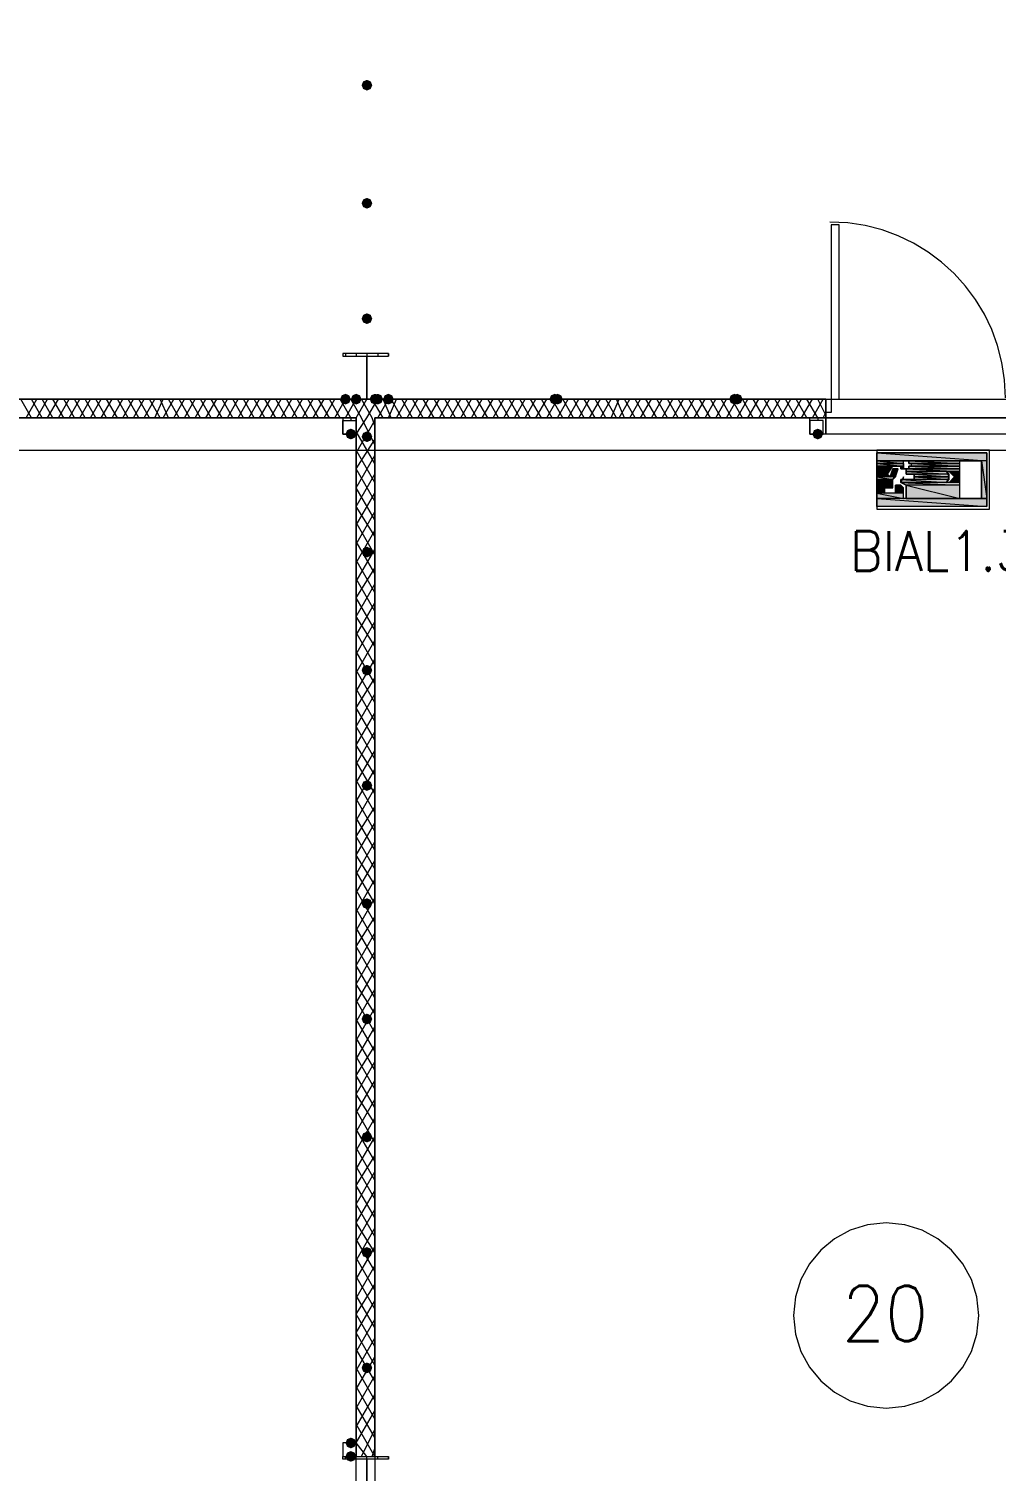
# Model space of a CAD drawing. Header units: millimetres. Extents: x 0 to 420, y 0 to 297.
# Drawn here: x 220.51 to 235.78, y 123.47 to 146.22 of the extents above; entities that cross this region are included whole.
import ezdxf

# ---------------------------------------------------------------- set-up
doc = ezdxf.new("R2010")
doc.units = ezdxf.units.MM
doc.styles.get("Standard").update_dxf_attribs({"font": 'STANDARD'})

msp = doc.modelspace()

# ---------------------------------------------------------------- hatches: boundary and pattern name
for color, points in [(7, [(225.933, 145.330333), (225.908129, 145.270537), (225.848333, 145.245667), (225.788537, 145.270537), (225.763667, 145.330333), (225.788537, 145.390129), (225.848333, 145.415), (225.908129, 145.390129)]), (7, [(225.933, 143.467667), (225.908129, 143.407871), (225.848333, 143.383), (225.788537, 143.407871), (225.763667, 143.467667), (225.788537, 143.527462), (225.848333, 143.552333), (225.908129, 143.527463)]), (7, [(225.933, 141.647333), (225.908129, 141.587537), (225.848333, 141.562667), (225.788537, 141.587537), (225.763667, 141.647333), (225.788537, 141.707129), (225.848333, 141.732), (225.908129, 141.707129)]), (7, [(225.594333, 140.377333), (225.569462, 140.317537), (225.509667, 140.292667), (225.449871, 140.317537), (225.425, 140.377333), (225.449871, 140.437129), (225.509667, 140.462), (225.569462, 140.437129)]), (7, [(225.763667, 140.377333), (225.738796, 140.317537), (225.679, 140.292667), (225.619204, 140.317537), (225.594333, 140.377333), (225.619204, 140.437129), (225.679, 140.462), (225.738796, 140.437129)]), (254, [(226.06, 140.377333), (226.035129, 140.317537), (225.975333, 140.292667), (225.915538, 140.317537), (225.890667, 140.377333), (225.915537, 140.437129), (225.975333, 140.462), (226.035129, 140.437129)]), (7, [(226.102333, 140.377333), (226.077462, 140.317537), (226.017667, 140.292667), (225.957871, 140.317537), (225.933, 140.377333), (225.957871, 140.437129), (226.017667, 140.462), (226.077462, 140.437129)]), (7, [(226.271667, 140.377333), (226.246796, 140.317537), (226.187, 140.292667), (226.127204, 140.317537), (226.102333, 140.377333), (226.127204, 140.437129), (226.187, 140.462), (226.246796, 140.437129)]), (254, [(228.896333, 140.377333), (228.871462, 140.317537), (228.811667, 140.292667), (228.751871, 140.317537), (228.727, 140.377333), (228.751871, 140.437129), (228.811667, 140.462), (228.871462, 140.437129)]), (254, [(228.938667, 140.377333), (228.913796, 140.317537), (228.854, 140.292667), (228.794204, 140.317537), (228.769333, 140.377333), (228.794204, 140.437129), (228.854, 140.462), (228.913796, 140.437129)]), (254, [(231.732667, 140.377333), (231.707796, 140.317537), (231.648, 140.292667), (231.588204, 140.317537), (231.563333, 140.377333), (231.588204, 140.437129), (231.648, 140.462), (231.707796, 140.437129)]), (254, [(231.775, 140.377333), (231.750129, 140.317537), (231.690333, 140.292667), (231.630538, 140.317537), (231.605667, 140.377333), (231.630537, 140.437129), (231.690333, 140.462), (231.750129, 140.437129)]), (7, [(225.679, 139.827), (225.654129, 139.767204), (225.594333, 139.742333), (225.534538, 139.767204), (225.509667, 139.827), (225.534537, 139.886796), (225.594333, 139.911667), (225.654129, 139.886796)]), (7, [(225.933, 139.784667), (225.908129, 139.724871), (225.848333, 139.7), (225.788537, 139.724871), (225.763667, 139.784667), (225.788537, 139.844462), (225.848333, 139.869333), (225.908129, 139.844463)]), (7, [(233.045, 139.827), (233.020129, 139.767204), (232.960333, 139.742333), (232.900538, 139.767204), (232.875667, 139.827), (232.900537, 139.886796), (232.960333, 139.911667), (233.020129, 139.886796)]), (82, [(234.315001, 139.361333), (234.315001, 139.318999)]), (82, [(234.357334, 139.403666), (234.399667, 139.403666)]), (82, [(234.399667, 139.276666), (234.357334, 139.276666)]), (82, [(234.188001, 139.022666), (234.272667, 139.022666)]), (7, [(225.933, 137.964333), (225.908129, 137.904537), (225.848333, 137.879667), (225.788537, 137.904537), (225.763667, 137.964333), (225.788537, 138.024129), (225.848333, 138.049), (225.908129, 138.024129)]), (7, [(225.933, 136.101667), (225.908129, 136.041871), (225.848333, 136.017), (225.788537, 136.041871), (225.763667, 136.101667), (225.788537, 136.161462), (225.848333, 136.186333), (225.908129, 136.161463)]), (7, [(225.933, 134.281333), (225.908129, 134.221537), (225.848333, 134.196667), (225.788537, 134.221537), (225.763667, 134.281333), (225.788537, 134.341129), (225.848333, 134.366), (225.908129, 134.341129)]), (7, [(225.933, 132.418667), (225.908129, 132.358871), (225.848333, 132.334), (225.788537, 132.358871), (225.763667, 132.418667), (225.788537, 132.478462), (225.848333, 132.503333), (225.908129, 132.478463)]), (7, [(225.933, 130.598333), (225.908129, 130.538537), (225.848333, 130.513667), (225.788537, 130.538537), (225.763667, 130.598333), (225.788537, 130.658129), (225.848333, 130.683), (225.908129, 130.658129)]), (7, [(225.933, 128.735667), (225.908129, 128.675871), (225.848333, 128.651), (225.788537, 128.675871), (225.763667, 128.735667), (225.788537, 128.795462), (225.848333, 128.820333), (225.908129, 128.795463)]), (7, [(225.933, 126.915333), (225.908129, 126.855538), (225.848333, 126.830667), (225.788537, 126.855538), (225.763667, 126.915333), (225.788537, 126.975129), (225.848333, 127), (225.908129, 126.975129)]), (7, [(225.933, 125.095), (225.908129, 125.035204), (225.848333, 125.010333), (225.788537, 125.035204), (225.763667, 125.095), (225.788537, 125.154796), (225.848333, 125.179667), (225.908129, 125.154796)]), (7, [(225.679, 123.909667), (225.654129, 123.849871), (225.594333, 123.825), (225.534538, 123.849871), (225.509667, 123.909667), (225.534537, 123.969462), (225.594333, 123.994333), (225.654129, 123.969463)]), (7, [(225.679, 123.698), (225.654129, 123.638204), (225.594333, 123.613333), (225.534538, 123.638204), (225.509667, 123.698), (225.534537, 123.757796), (225.594333, 123.782667), (225.654129, 123.757796)])]:
    msp.add_hatch(color=color).paths.add_polyline_path(points, flags=0)
h = msp.add_hatch(color=7)
h.paths.add_polyline_path([(225.975333, 140.377333), (233.087333, 140.377333)], flags=0)
h.paths.add_polyline_path([(233.087333, 140.377333), (225.975333, 140.377333)], flags=0)
h = msp.add_hatch(color=82)
h.paths.add_polyline_path([(235.627334, 139.530666), (233.891667, 139.530666), (235.627334, 139.403666)], flags=0)
h.paths.add_polyline_path([(233.891667, 139.530666), (235.627334, 139.403666), (233.891667, 139.403666)], flags=0)
h = msp.add_hatch(color=82)
h.paths.add_polyline_path([(233.891667, 139.403666), (235.204001, 139.403666)], flags=0)
h.paths.add_polyline_path([(235.204001, 139.403666), (233.891667, 139.403666)], flags=0)
h = msp.add_hatch(color=82)
h.paths.add_polyline_path([(234.315001, 139.403666), (233.891667, 139.403666), (234.315001, 139.361333)], flags=0)
h.paths.add_polyline_path([(233.891667, 139.403666), (234.315001, 139.361333), (233.891667, 139.361333)], flags=0)
h = msp.add_hatch(color=82)
h.paths.add_polyline_path([(233.891667, 139.361333), (234.315001, 139.361333)], flags=0)
h.paths.add_polyline_path([(234.315001, 139.361333), (233.891667, 139.361333)], flags=0)
h = msp.add_hatch(color=82)
h.paths.add_polyline_path([(233.891667, 139.361333), (234.315001, 139.361333)], flags=0)
h.paths.add_polyline_path([(234.315001, 139.361333), (233.891667, 139.361333)], flags=0)
h = msp.add_hatch(color=82)
h.paths.add_polyline_path([(234.315001, 139.361333), (233.891667, 139.361333), (234.315001, 139.318999)], flags=0)
h.paths.add_polyline_path([(233.891667, 139.361333), (234.315001, 139.318999), (233.891667, 139.318999)], flags=0)
h = msp.add_hatch(color=82)
h.paths.add_polyline_path([(233.891667, 139.318999), (234.315001, 139.318999)], flags=0)
h.paths.add_polyline_path([(234.315001, 139.318999), (233.891667, 139.318999)], flags=0)
h = msp.add_hatch(color=82)
h.paths.add_polyline_path([(234.145667, 139.318999), (233.891667, 139.318999), (234.061001, 139.191999)], flags=0)
h.paths.add_polyline_path([(233.891667, 139.318999), (234.061001, 139.191999), (233.891667, 139.191999)], flags=0)
h = msp.add_hatch(color=82)
h.paths.add_polyline_path([(234.230334, 139.276666), (234.145667, 139.276666), (234.188001, 139.149666)], flags=0)
h.paths.add_polyline_path([(234.145667, 139.276666), (234.188001, 139.149666), (234.103334, 139.149666)], flags=0)
h = msp.add_hatch(color=82)
h.paths.add_polyline_path([(234.272667, 139.318999), (234.315001, 139.318999)], flags=0)
h.paths.add_polyline_path([(234.315001, 139.318999), (234.272667, 139.318999)], flags=0)
h = msp.add_hatch(color=82)
h.paths.add_polyline_path([(234.272667, 139.318999), (234.315001, 139.318999)], flags=0)
h.paths.add_polyline_path([(234.315001, 139.318999), (234.272667, 139.318999)], flags=0)
h = msp.add_hatch(color=82)
h.paths.add_polyline_path([(234.315001, 139.318999), (234.272667, 139.318999), (234.315001, 139.276666)], flags=0)
h.paths.add_polyline_path([(234.272667, 139.318999), (234.315001, 139.276666), (234.272667, 139.276666)], flags=0)
h = msp.add_hatch(color=82)
h.paths.add_polyline_path([(234.272667, 139.276666), (234.315001, 139.276666)], flags=0)
h.paths.add_polyline_path([(234.315001, 139.276666), (234.272667, 139.276666)], flags=0)
h = msp.add_hatch(color=82)
h.paths.add_polyline_path([(234.272667, 139.276666), (234.315001, 139.276666)], flags=0)
h.paths.add_polyline_path([(234.315001, 139.276666), (234.272667, 139.276666)], flags=0)
h = msp.add_hatch(color=82)
h.paths.add_polyline_path([(234.272667, 139.276666), (234.315001, 139.276666)], flags=0)
h.paths.add_polyline_path([(234.315001, 139.276666), (234.272667, 139.276666)], flags=0)
h = msp.add_hatch(color=82)
h.paths.add_polyline_path([(234.315001, 139.318999), (234.315001, 139.276666)], flags=0)
h.paths.add_polyline_path([(234.315001, 139.276666), (234.315001, 139.318999)], flags=0)
h = msp.add_hatch(color=82)
h.paths.add_polyline_path([(234.315001, 139.276666), (234.357334, 139.276666)], flags=0)
h.paths.add_polyline_path([(234.357334, 139.276666), (234.315001, 139.276666)], flags=0)
h = msp.add_hatch(color=82)
h.paths.add_polyline_path([(234.315001, 139.276666), (234.357334, 139.276666)], flags=0)
h.paths.add_polyline_path([(234.357334, 139.276666), (234.315001, 139.276666)], flags=0)
h = msp.add_hatch(color=82)
h.paths.add_polyline_path([(234.315001, 139.276666), (235.204001, 139.276666)], flags=0)
h.paths.add_polyline_path([(235.204001, 139.276666), (234.315001, 139.276666)], flags=0)
h = msp.add_hatch(color=82)
h.paths.add_polyline_path([(234.357334, 139.403666), (235.204001, 139.403666)], flags=0)
h.paths.add_polyline_path([(235.204001, 139.403666), (234.357334, 139.403666)], flags=0)
h = msp.add_hatch(color=82)
h.paths.add_polyline_path([(234.357334, 139.403666), (235.204001, 139.403666)], flags=0)
h.paths.add_polyline_path([(235.204001, 139.403666), (234.357334, 139.403666)], flags=0)
h = msp.add_hatch(color=82)
h.paths.add_polyline_path([(235.204001, 139.276666), (234.399667, 139.276666)], flags=0)
h.paths.add_polyline_path([(234.399667, 139.276666), (235.204001, 139.276666), (234.357334, 139.276666)], flags=0)
h = msp.add_hatch(color=82)
h.paths.add_polyline_path([(235.204001, 139.276666), (234.357334, 139.276666), (235.204001, 139.234333)], flags=0)
h.paths.add_polyline_path([(234.357334, 139.276666), (235.204001, 139.234333), (234.357334, 139.234333)], flags=0)
h = msp.add_hatch(color=82)
h.paths.add_polyline_path([(234.399667, 139.403666), (235.204001, 139.403666)], flags=0)
h.paths.add_polyline_path([(235.204001, 139.403666), (234.399667, 139.403666)], flags=0)
h = msp.add_hatch(color=82)
h.paths.add_polyline_path([(235.204001, 139.403666), (234.399667, 139.403666), (235.204001, 139.361333)], flags=0)
h.paths.add_polyline_path([(234.399667, 139.403666), (235.204001, 139.361333), (234.399667, 139.361333)], flags=0)
h = msp.add_hatch(color=82)
h.paths.add_polyline_path([(234.399667, 139.361333), (235.204001, 139.361333)], flags=0)
h.paths.add_polyline_path([(235.204001, 139.361333), (234.399667, 139.361333)], flags=0)
h = msp.add_hatch(color=82)
h.paths.add_polyline_path([(234.399667, 139.361333), (235.204001, 139.361333)], flags=0)
h.paths.add_polyline_path([(235.204001, 139.361333), (234.399667, 139.361333)], flags=0)
h = msp.add_hatch(color=82)
h.paths.add_polyline_path([(235.204001, 139.361333), (234.399667, 139.361333)], flags=0)
h.paths.add_polyline_path([(234.399667, 139.361333), (235.204001, 139.361333), (234.442001, 139.361333)], flags=0)
h = msp.add_hatch(color=82)
h.paths.add_polyline_path([(235.204001, 139.318999), (234.399667, 139.318999)], flags=0)
h.paths.add_polyline_path([(234.399667, 139.318999), (235.204001, 139.318999), (234.442001, 139.318999)], flags=0)
h = msp.add_hatch(color=82)
h.paths.add_polyline_path([(235.204001, 139.318999), (234.442001, 139.318999)], flags=0)
h.paths.add_polyline_path([(234.442001, 139.318999), (235.204001, 139.318999), (234.399667, 139.318999)], flags=0)
h = msp.add_hatch(color=82)
h.paths.add_polyline_path([(234.399667, 139.318999), (235.204001, 139.318999)], flags=0)
h.paths.add_polyline_path([(235.204001, 139.318999), (234.399667, 139.318999)], flags=0)
h = msp.add_hatch(color=82)
h.paths.add_polyline_path([(234.399667, 139.318999), (235.204001, 139.318999)], flags=0)
h.paths.add_polyline_path([(235.204001, 139.318999), (234.399667, 139.318999)], flags=0)
h = msp.add_hatch(color=82)
h.paths.add_polyline_path([(235.204001, 139.318999), (234.399667, 139.318999), (235.204001, 139.276666)], flags=0)
h.paths.add_polyline_path([(234.399667, 139.318999), (235.204001, 139.276666), (234.399667, 139.276666)], flags=0)
h = msp.add_hatch(color=82)
h.paths.add_polyline_path([(234.399667, 139.318999), (234.399667, 139.276666)], flags=0)
h.paths.add_polyline_path([(234.399667, 139.276666), (234.399667, 139.318999)], flags=0)
h = msp.add_hatch(color=82)
h.paths.add_polyline_path([(234.399667, 139.276666), (235.204001, 139.276666)], flags=0)
h.paths.add_polyline_path([(235.204001, 139.276666), (234.399667, 139.276666)], flags=0)
h = msp.add_hatch(color=82)
h.paths.add_polyline_path([(234.399667, 139.276666), (235.204001, 139.276666)], flags=0)
h.paths.add_polyline_path([(235.204001, 139.276666), (234.399667, 139.276666)], flags=0)
h = msp.add_hatch(color=82)
h.paths.add_polyline_path([(234.399667, 139.276666), (235.204001, 139.276666)], flags=0)
h.paths.add_polyline_path([(235.204001, 139.276666), (234.399667, 139.276666)], flags=0)
h = msp.add_hatch(color=82)
h.paths.add_polyline_path([(235.204001, 139.361333), (234.442001, 139.361333), (235.204001, 139.318999)], flags=0)
h.paths.add_polyline_path([(234.442001, 139.361333), (235.204001, 139.318999), (234.442001, 139.318999)], flags=0)
h = msp.add_hatch(color=82)
h.paths.add_polyline_path([(234.442001, 139.318999), (235.204001, 139.318999)], flags=0)
h.paths.add_polyline_path([(235.204001, 139.318999), (234.442001, 139.318999)], flags=0)
h = msp.add_hatch(color=82)
h.paths.add_polyline_path([(235.627334, 139.403666), (235.542667, 139.403666), (235.627334, 138.810999)], flags=0)
h.paths.add_polyline_path([(235.542667, 139.403666), (235.627334, 138.810999), (235.542667, 138.810999)], flags=0)
h = msp.add_hatch(color=82)
h.paths.add_polyline_path([(234.061001, 139.191999), (233.891667, 139.191999), (234.103334, 139.149666)], flags=0)
h.paths.add_polyline_path([(233.891667, 139.191999), (234.103334, 139.149666), (233.891667, 139.149666)], flags=0)
h = msp.add_hatch(color=82)
h.paths.add_polyline_path([(234.188001, 139.149666), (233.891667, 139.149666), (234.145667, 139.107333)], flags=0)
h.paths.add_polyline_path([(233.891667, 139.149666), (234.145667, 139.107333), (233.891667, 139.107333)], flags=0)
h = msp.add_hatch(color=82)
h.paths.add_polyline_path([(234.145667, 139.107333), (233.891667, 139.107333), (234.145667, 138.980333)], flags=0)
h.paths.add_polyline_path([(233.891667, 139.107333), (234.145667, 138.980333), (233.891667, 138.980333)], flags=0)
h = msp.add_hatch(color=82)
h.paths.add_polyline_path([(235.034667, 139.107333), (234.272667, 139.107333), (234.992334, 139.064999)], flags=0)
h.paths.add_polyline_path([(234.272667, 139.107333), (234.992334, 139.064999), (234.272667, 139.064999)], flags=0)
h = msp.add_hatch(color=82)
h.paths.add_polyline_path([(235.204001, 139.064999), (234.272667, 139.064999), (235.204001, 139.022666)], flags=0)
h.paths.add_polyline_path([(234.272667, 139.064999), (235.204001, 139.022666), (234.357334, 139.022666)], flags=0)
h = msp.add_hatch(color=82)
h.paths.add_polyline_path([(234.992334, 139.234333), (234.357334, 139.234333), (235.034667, 139.191999)], flags=0)
h.paths.add_polyline_path([(234.357334, 139.234333), (235.034667, 139.191999), (234.357334, 139.191999)], flags=0)
h = msp.add_hatch(color=82)
h.paths.add_polyline_path([(235.034667, 139.191999), (234.484334, 139.191999), (235.034667, 139.149666)], flags=0)
h.paths.add_polyline_path([(234.484334, 139.191999), (235.034667, 139.149666), (234.484334, 139.149666)], flags=0)
h = msp.add_hatch(color=82)
h.paths.add_polyline_path([(234.484334, 139.149666), (234.526667, 139.149666)], flags=0)
h.paths.add_polyline_path([(234.526667, 139.149666), (234.484334, 139.149666)], flags=0)
h = msp.add_hatch(color=82)
h.paths.add_polyline_path([(235.034667, 139.149666), (234.484334, 139.149666), (235.034667, 139.107333)], flags=0)
h.paths.add_polyline_path([(234.484334, 139.149666), (235.034667, 139.107333), (234.484334, 139.107333)], flags=0)
h = msp.add_hatch(color=82)
h.paths.add_polyline_path([(235.204001, 139.234333), (235.034667, 139.234333), (235.204001, 139.149666)], flags=0)
h.paths.add_polyline_path([(235.034667, 139.234333), (235.204001, 139.149666), (235.119334, 139.149666)], flags=0)
h = msp.add_hatch(color=82)
h.paths.add_polyline_path([(235.204001, 139.149666), (235.119334, 139.149666), (235.204001, 139.064999)], flags=0)
h.paths.add_polyline_path([(235.119334, 139.149666), (235.204001, 139.064999), (235.034667, 139.064999)], flags=0)
h = msp.add_hatch(color=82)
h.paths.add_polyline_path([(234.018667, 138.980333), (233.891667, 138.980333), (234.018667, 138.895666)], flags=0)
h.paths.add_polyline_path([(233.891667, 138.980333), (234.018667, 138.895666), (233.891667, 138.895666)], flags=0)
h = msp.add_hatch(color=82)
h.paths.add_polyline_path([(234.315001, 138.895666), (233.891667, 138.895666), (234.315001, 138.810999)], flags=0)
h.paths.add_polyline_path([(233.891667, 138.895666), (234.315001, 138.810999), (233.891667, 138.810999)], flags=0)
h = msp.add_hatch(color=82)
h.paths.add_polyline_path([(235.627334, 138.810999), (233.891667, 138.810999), (235.627334, 138.683999)], flags=0)
h.paths.add_polyline_path([(233.891667, 138.810999), (235.627334, 138.683999), (233.891667, 138.683999)], flags=0)
h = msp.add_hatch(color=82)
h.paths.add_polyline_path([(234.272667, 139.022666), (234.188001, 139.022666), (234.315001, 138.980333)], flags=0)
h.paths.add_polyline_path([(234.188001, 139.022666), (234.315001, 138.980333), (234.188001, 138.980333)], flags=0)
h = msp.add_hatch(color=82)
h.paths.add_polyline_path([(234.315001, 138.980333), (234.188001, 138.980333), (234.315001, 138.895666)], flags=0)
h.paths.add_polyline_path([(234.188001, 138.980333), (234.315001, 138.895666), (234.188001, 138.895666)], flags=0)
h = msp.add_hatch(color=82)
h.paths.add_polyline_path([(235.204001, 139.022666), (234.357334, 139.022666), (235.204001, 138.810999)], flags=0)
h.paths.add_polyline_path([(234.357334, 139.022666), (235.204001, 138.810999), (234.357334, 138.810999)], flags=0)
h = msp.add_hatch(color=82)
h.paths.add_polyline_path([(234.357334, 138.810999), (235.627334, 138.810999)], flags=0)
h.paths.add_polyline_path([(235.627334, 138.810999), (234.357334, 138.810999)], flags=0)

# ---------------------------------------------------------------- linework, layer by layer
at = {"color": 5, "lineweight": 0}
msp.add_lwpolyline([(124.290668, 139.572999), (235.669667, 139.572999), (242.146667, 139.572999), (242.146667, 143.086666), (261.831667, 143.086666), (261.831667, 139.572999), (374.607667, 139.572999), (379.857, 139.572999), (379.857, 188.467999), (268.224001, 188.467999), (261.958667, 188.467999), (261.958667, 184.869666)], dxfattribs=at)
at = {"color": 8, "lineweight": 0}
msp.add_lwpolyline([(122.131667, 187.452), (122.131667, 140.377333), (243.586, 140.377333), (243.586, 187.452)], close=True, dxfattribs=at)
at = {"color": 7, "lineweight": 0}
for points in [[(235.923667, 140.3985), (235.909351, 140.682009), (235.867333, 140.957327), (235.799007, 141.223061), (235.705766, 141.477818), (235.589004, 141.720204), (235.450114, 141.948824), (235.290491, 142.162286), (235.111528, 142.359195), (234.914619, 142.538158), (234.701157, 142.697781), (234.472537, 142.83667), (234.230151, 142.953432), (233.975395, 143.046674), (233.70966, 143.115), (233.434342, 143.157018), (233.150833, 143.171333)], [(225.509667, 141.097), (225.509667, 141.054667)], [(225.679, 141.097), (225.679, 141.054667)], [(225.848333, 141.097), (225.848333, 140.377333)], [(226.017667, 141.097), (226.017667, 141.054667)], [(226.187, 141.097), (226.187, 141.054667)], [(233.087333, 140.377333), (218.609333, 140.377333)], [(220.556667, 140.081), (220.387333, 140.377333)], [(220.472, 140.081), (220.641333, 140.377333)], [(220.726, 140.081), (220.556667, 140.377333)], [(220.641333, 140.081), (220.810667, 140.377333)], [(220.895333, 140.081), (220.726, 140.377333)], [(220.810667, 140.081), (220.98, 140.377333)], [(221.064667, 140.081), (220.895333, 140.377333)], [(220.98, 140.081), (221.149333, 140.377333)], [(221.234, 140.081), (221.064667, 140.377333)], [(221.149333, 140.081), (221.318667, 140.377333)], [(221.403333, 140.081), (221.234, 140.377333)], [(221.318667, 140.081), (221.488, 140.377333)], [(221.572667, 140.081), (221.403333, 140.377333)], [(221.488, 140.081), (221.657333, 140.377333)], [(221.742, 140.081), (221.572667, 140.377333)], [(221.657333, 140.081), (221.826667, 140.377333)], [(221.911333, 140.081), (221.742, 140.377333)], [(221.826667, 140.081), (221.996, 140.377333)], [(222.080667, 140.081), (221.911333, 140.377333)], [(221.996, 140.081), (222.165333, 140.377333)], [(222.25, 140.081), (222.080667, 140.377333)], [(222.165333, 140.081), (222.334667, 140.377333)], [(222.419333, 140.081), (222.25, 140.377333)], [(222.334667, 140.081), (222.504, 140.377333)], [(222.588667, 140.081), (222.419333, 140.377333)], [(222.504, 140.081), (222.631, 140.377333)], [(222.715667, 140.081), (222.588667, 140.377333)], [(222.631, 140.081), (222.800333, 140.377333)], [(222.885, 140.081), (222.715667, 140.377333)], [(222.800333, 140.081), (222.969667, 140.377333)], [(223.054333, 140.081), (222.885, 140.377333)], [(222.969667, 140.081), (223.139, 140.377333)], [(223.223667, 140.081), (223.054333, 140.377333)], [(223.139, 140.081), (223.308333, 140.377333)], [(223.393, 140.081), (223.223667, 140.377333)], [(223.308333, 140.081), (223.477667, 140.377333)], [(223.562333, 140.081), (223.393, 140.377333)], [(223.477667, 140.081), (223.647, 140.377333)], [(223.731667, 140.081), (223.562333, 140.377333)], [(223.647, 140.081), (223.816333, 140.377333)], [(223.901, 140.081), (223.731667, 140.377333)], [(223.816333, 140.081), (223.985667, 140.377333)], [(224.070333, 140.081), (223.901, 140.377333)], [(223.985667, 140.081), (224.155, 140.377333)], [(224.239667, 140.081), (224.070333, 140.377333)], [(224.155, 140.081), (224.324333, 140.377333)], [(224.409, 140.081), (224.239667, 140.377333)], [(224.324333, 140.081), (224.493667, 140.377333)], [(224.578333, 140.081), (224.409, 140.377333)], [(224.493667, 140.081), (224.663, 140.377333)], [(224.747667, 140.081), (224.578333, 140.377333)], [(224.663, 140.081), (224.832333, 140.377333)], [(224.917, 140.081), (224.747667, 140.377333)], [(224.832333, 140.081), (225.001667, 140.377333)], [(225.086333, 140.081), (224.917, 140.377333)], [(225.001667, 140.081), (225.171, 140.377333)], [(225.255667, 140.081), (225.086333, 140.377333)], [(225.171, 140.081), (225.340333, 140.377333)], [(225.425, 140.081), (225.255667, 140.377333)], [(225.340333, 140.081), (225.509667, 140.377333)], [(225.594333, 140.081), (225.425, 140.377333)], [(225.509667, 140.081), (225.679, 140.377333)], [(225.763667, 140.081), (225.594333, 140.377333)], [(225.679, 140.081), (225.848333, 140.377333)], [(225.933, 140.081), (225.763667, 140.377333)], [(225.848333, 140.081), (226.017667, 140.377333)], [(226.102333, 140.081), (225.933, 140.377333)], [(233.087333, 140.377333), (225.975333, 140.377333), (233.087333, 140.377333), (225.975333, 140.377333)], [(226.017667, 140.081), (226.187, 140.377333)], [(226.229333, 140.081), (226.102333, 140.377333)], [(226.187, 140.081), (226.314, 140.377333)], [(226.398667, 140.081), (226.229333, 140.377333)], [(226.314, 140.081), (226.483333, 140.377333)], [(226.568, 140.081), (226.398667, 140.377333)], [(226.483333, 140.081), (226.652667, 140.377333)], [(226.737333, 140.081), (226.568, 140.377333)], [(226.652667, 140.081), (226.822, 140.377333)], [(226.906667, 140.081), (226.737333, 140.377333)], [(226.822, 140.081), (226.991333, 140.377333)], [(227.076, 140.081), (226.906667, 140.377333)], [(226.991333, 140.081), (227.160667, 140.377333)], [(227.245333, 140.081), (227.076, 140.377333)], [(227.160667, 140.081), (227.33, 140.377333)], [(227.414667, 140.081), (227.245333, 140.377333)], [(227.33, 140.081), (227.499333, 140.377333)], [(227.584, 140.081), (227.414667, 140.377333)], [(227.499333, 140.081), (227.668667, 140.377333)], [(227.753333, 140.081), (227.584, 140.377333)], [(227.668667, 140.081), (227.838, 140.377333)], [(227.922667, 140.081), (227.753333, 140.377333)], [(227.838, 140.081), (228.007333, 140.377333)], [(228.092, 140.081), (227.922667, 140.377333)], [(228.007333, 140.081), (228.176667, 140.377333)], [(228.261333, 140.081), (228.092, 140.377333)], [(228.176667, 140.081), (228.346, 140.377333)], [(228.430667, 140.081), (228.261333, 140.377333)], [(228.346, 140.081), (228.515333, 140.377333)], [(228.6, 140.081), (228.430667, 140.377333)], [(228.515333, 140.081), (228.684667, 140.377333)], [(228.769333, 140.081), (228.6, 140.377333)], [(228.684667, 140.081), (228.854, 140.377333)], [(228.938667, 140.081), (228.769333, 140.377333)], [(228.854, 140.081), (229.023333, 140.377333)], [(229.108, 140.081), (228.938667, 140.377333)], [(229.023333, 140.081), (229.192667, 140.377333)], [(229.277333, 140.081), (229.108, 140.377333)], [(229.192667, 140.081), (229.362, 140.377333)], [(229.446667, 140.081), (229.277333, 140.377333)], [(229.362, 140.081), (229.531333, 140.377333)], [(229.616, 140.081), (229.446667, 140.377333)], [(229.531333, 140.081), (229.700667, 140.377333)], [(229.785333, 140.081), (229.616, 140.377333)], [(229.700667, 140.081), (229.827667, 140.377333)], [(229.912333, 140.081), (229.785333, 140.377333)], [(229.827667, 140.081), (229.997, 140.377333)], [(230.081667, 140.081), (229.912333, 140.377333)], [(229.997, 140.081), (230.166333, 140.377333)], [(230.251, 140.081), (230.081667, 140.377333)], [(230.166333, 140.081), (230.335667, 140.377333)], [(230.420333, 140.081), (230.251, 140.377333)], [(230.335667, 140.081), (230.505, 140.377333)], [(230.589667, 140.081), (230.420333, 140.377333)], [(230.505, 140.081), (230.674333, 140.377333)], [(230.759, 140.081), (230.589667, 140.377333)], [(230.674333, 140.081), (230.843667, 140.377333)], [(230.928333, 140.081), (230.759, 140.377333)], [(230.843667, 140.081), (231.013, 140.377333)], [(231.097667, 140.081), (230.928333, 140.377333)], [(231.013, 140.081), (231.182333, 140.377333)], [(231.267, 140.081), (231.097667, 140.377333)], [(231.182333, 140.081), (231.351667, 140.377333)], [(231.436333, 140.081), (231.267, 140.377333)], [(231.351667, 140.081), (231.521, 140.377333)], [(231.605667, 140.081), (231.436333, 140.377333)], [(231.521, 140.081), (231.690333, 140.377333)], [(231.775, 140.081), (231.605667, 140.377333)], [(231.690333, 140.081), (231.859667, 140.377333)], [(231.944333, 140.081), (231.775, 140.377333)], [(231.859667, 140.081), (232.029, 140.377333)], [(232.113667, 140.081), (231.944333, 140.377333)], [(232.029, 140.081), (232.198333, 140.377333)], [(232.283, 140.081), (232.113667, 140.377333)], [(232.198333, 140.081), (232.367667, 140.377333)], [(232.452333, 140.081), (232.283, 140.377333)], [(232.367667, 140.081), (232.537, 140.377333)], [(232.621667, 140.081), (232.452333, 140.377333)], [(232.537, 140.081), (232.706333, 140.377333)], [(232.791, 140.081), (232.621667, 140.377333)], [(232.706333, 140.081), (232.875667, 140.377333)], [(232.960333, 140.081), (232.791, 140.377333)], [(232.875667, 140.081), (233.045, 140.377333)], [(233.087333, 140.123333), (232.960333, 140.377333)], [(233.087333, 140.377333), (233.087333, 140.165667), (233.087333, 140.081)], [(233.087333, 140.081), (233.087333, 140.165667), (233.087333, 140.377333), (233.087333, 140.165667)], [(218.609333, 140.081), (225.679, 140.081)], [(225.594333, 140.081), (225.594333, 140.038667)], [(225.679, 139.827), (225.848333, 140.081)], [(225.679, 140.081), (225.679, 123.698), (225.975333, 123.698), (225.975333, 140.081)], [(225.679, 139.530667), (225.975333, 140.038667)], [(225.975333, 139.657667), (225.763667, 140.081)], [(225.975333, 139.954), (225.933, 140.081)], [(225.975333, 140.081), (233.087333, 140.081)], [(232.960333, 140.081), (232.960333, 140.038667)], [(233.045, 140.081), (233.087333, 140.165667)], [(233.087333, 139.954), (233.087333, 140.081), (234.526667, 140.081)], [(234.526667, 139.827), (233.087333, 139.827), (233.087333, 139.954)], [(234.526667, 140.081), (236.008333, 140.081), (236.008333, 139.954)], [(236.008333, 139.954), (236.008333, 139.827), (234.526667, 139.827)], [(225.975333, 139.361333), (225.679, 139.869333)], [(225.679, 139.276667), (225.975333, 139.742333)], [(225.975333, 139.065), (225.679, 139.573)], [(225.679, 138.980333), (225.975333, 139.488333)], [(225.975333, 138.768667), (225.679, 139.276667)], [(225.679, 138.684), (225.975333, 139.192)], [(225.975333, 138.472333), (225.679, 138.980333)], [(225.679, 138.387667), (225.975333, 138.895667)], [(225.975333, 138.218333), (225.679, 138.684)], [(225.679, 138.091333), (225.975333, 138.599333)], [(225.975333, 137.922), (225.679, 138.43)], [(225.679, 137.795), (225.975333, 138.303)], [(225.975333, 137.625667), (225.679, 138.133667)], [(225.679, 137.498667), (225.975333, 138.006667)], [(225.975333, 137.329333), (225.679, 137.837333)], [(225.679, 137.244667), (225.975333, 137.710333)], [(225.975333, 137.033), (225.679, 137.541)], [(225.679, 136.948333), (225.975333, 137.456333)], [(225.975333, 136.736667), (225.679, 137.244667)], [(225.679, 136.652), (225.975333, 137.16)], [(225.975333, 136.482667), (225.679, 136.948333)], [(225.679, 136.355667), (225.975333, 136.863667)], [(225.975333, 136.186333), (225.679, 136.694333)], [(225.679, 136.059333), (225.975333, 136.567333)], [(225.975333, 135.89), (225.679, 136.398)], [(225.679, 135.763), (225.975333, 136.271)], [(225.975333, 135.593667), (225.679, 136.101667)], [(225.679, 135.509), (225.975333, 135.974667)], [(225.975333, 135.297333), (225.679, 135.805333)], [(225.679, 135.212667), (225.975333, 135.720667)], [(225.975333, 135.001), (225.679, 135.509)], [(225.679, 134.916333), (225.975333, 135.424333)], [(225.975333, 134.704667), (225.679, 135.212667)], [(225.679, 134.62), (225.975333, 135.128)], [(225.975333, 134.450667), (225.679, 134.916333)], [(225.679, 134.323667), (225.975333, 134.831667)], [(225.975333, 134.154333), (225.679, 134.662333)], [(225.679, 134.027333), (225.975333, 134.535333)], [(225.975333, 133.858), (225.679, 134.366)], [(225.679, 133.731), (225.975333, 134.239)], [(225.975333, 133.561667), (225.679, 134.069667)], [(225.679, 133.477), (225.975333, 133.942667)], [(225.975333, 133.265333), (225.679, 133.773333)], [(225.679, 133.180667), (225.975333, 133.688667)], [(225.975333, 132.969), (225.679, 133.477)], [(225.679, 132.884333), (225.975333, 133.392333)], [(225.975333, 132.715), (225.679, 133.180667)], [(225.679, 132.588), (225.975333, 133.096)], [(225.975333, 132.418667), (225.679, 132.926667)], [(225.679, 132.291667), (225.975333, 132.799667)], [(225.975333, 132.122333), (225.679, 132.630333)], [(225.679, 131.995333), (225.975333, 132.503333)], [(225.975333, 131.826), (225.679, 132.334)], [(225.679, 131.741333), (225.975333, 132.207)], [(225.975333, 131.529667), (225.679, 132.037667)], [(225.679, 131.445), (225.975333, 131.953)], [(225.975333, 131.233333), (225.679, 131.741333)], [(225.679, 131.148667), (225.975333, 131.656667)], [(225.975333, 130.937), (225.679, 131.445)], [(225.679, 130.852333), (225.975333, 131.360333)], [(225.975333, 130.683), (225.679, 131.148667)], [(225.679, 130.556), (225.975333, 131.064)], [(225.975333, 130.386667), (225.679, 130.894667)], [(225.679, 130.259667), (225.975333, 130.767667)], [(225.975333, 130.090333), (225.679, 130.598333)], [(225.679, 129.963333), (225.975333, 130.471333)], [(225.975333, 129.794), (225.679, 130.302)], [(225.679, 129.709333), (225.975333, 130.175)], [(225.975333, 129.497667), (225.679, 130.005667)], [(225.679, 129.413), (225.975333, 129.921)], [(225.975333, 129.201333), (225.679, 129.709333)], [(225.679, 129.116667), (225.975333, 129.624667)], [(225.975333, 128.947333), (225.679, 129.413)], [(225.679, 128.820333), (225.975333, 129.328333)], [(225.975333, 128.651), (225.679, 129.159)], [(225.679, 128.524), (225.975333, 129.032)], [(225.975333, 128.354667), (225.679, 128.862667)], [(225.679, 128.227667), (225.975333, 128.735667)], [(225.975333, 128.058333), (225.679, 128.566333)], [(225.679, 127.973667), (225.975333, 128.439333)], [(225.975333, 127.762), (225.679, 128.27)], [(225.679, 127.677333), (225.975333, 128.185333)], [(225.975333, 127.465667), (225.679, 127.973667)], [(225.679, 127.381), (225.975333, 127.889)], [(225.975333, 127.169333), (225.679, 127.677333)], [(225.679, 127.084667), (225.975333, 127.592667)], [(225.975333, 126.915333), (225.679, 127.381)], [(225.679, 126.788333), (225.975333, 127.296333)], [(235.500333, 125.9205), (235.470661, 126.214844), (235.385561, 126.488996), (235.250905, 126.737083), (235.072566, 126.953232), (234.856416, 127.131572), (234.608329, 127.266228), (234.334177, 127.351328), (234.039833, 127.381), (233.74549, 127.351328), (233.471338, 127.266228), (233.223251, 127.131572), (233.007101, 126.953232), (232.828762, 126.737083), (232.694106, 126.488996), (232.609005, 126.214844), (232.579333, 125.9205)], [(225.975333, 126.619), (225.679, 127.127)], [(225.679, 126.492), (225.975333, 127)], [(225.975333, 126.322667), (225.679, 126.830667)], [(225.679, 126.195667), (225.975333, 126.703667)], [(225.975333, 126.026333), (225.679, 126.534333)], [(225.679, 125.941667), (225.975333, 126.407333)], [(225.975333, 125.73), (225.679, 126.238)], [(225.679, 125.645333), (225.975333, 126.153333)], [(225.975333, 125.433667), (225.679, 125.941667)], [(225.679, 125.349), (225.975333, 125.857)], [(232.579333, 125.9205), (232.609005, 125.626156), (232.694106, 125.352004), (232.828762, 125.103917), (233.007101, 124.887768), (233.223251, 124.709428), (233.471338, 124.574772), (233.74549, 124.489672), (234.039833, 124.46), (234.334177, 124.489672), (234.608329, 124.574772), (234.856416, 124.709428), (235.072566, 124.887768), (235.250905, 125.103917), (235.385561, 125.352004), (235.470661, 125.626156), (235.500333, 125.9205)], [(225.975333, 125.137333), (225.679, 125.645333)], [(225.679, 125.052667), (225.975333, 125.560667)], [(225.975333, 124.883333), (225.679, 125.391333)], [(225.679, 124.756333), (225.975333, 125.264333)], [(225.975333, 124.587), (225.679, 125.095)], [(225.679, 124.46), (225.975333, 124.968)], [(225.975333, 124.290667), (225.679, 124.798667)], [(225.679, 124.163667), (225.975333, 124.671667)], [(225.975333, 123.994333), (225.679, 124.502333)], [(225.679, 123.909667), (225.975333, 124.417667)], [(225.975333, 123.698), (225.679, 124.206)], [(225.763667, 123.698), (225.975333, 124.121333)], [(225.848333, 123.698), (225.679, 123.909667)], [(225.933, 123.698), (225.975333, 123.825)], [(225.509667, 123.655667), (225.509667, 123.698)], [(225.679, 123.655667), (225.679, 123.698)], [(225.848333, 122.978333), (225.848333, 123.698)], [(226.017667, 123.655667), (226.017667, 123.698)], [(226.187, 123.655667), (226.187, 123.698)]]:
    msp.add_lwpolyline(points, dxfattribs=at)
for points in [[(233.172, 143.129), (233.172, 140.377333), (233.299, 140.377333), (233.299, 143.129)], [(226.187, 141.097), (225.467333, 141.097), (225.467333, 141.054667), (225.848333, 141.054667), (225.848333, 140.377333), (225.467333, 140.377333), (226.187, 140.377333), (225.848333, 140.377333), (225.848333, 141.054667), (226.187, 141.054667)], [(225.975333, 140.377333), (233.087333, 140.377333)], [(233.087333, 140.377333), (225.975333, 140.377333)], [(233.087333, 140.377333), (225.975333, 140.377333), (233.087333, 140.377333), (225.975333, 140.377333)], [(233.087333, 140.165667), (233.087333, 140.377333), (233.172, 140.377333), (233.172, 140.250333), (233.172, 140.165667)], [(225.679, 140.081), (225.467333, 140.081), (225.467333, 139.827), (225.679, 139.827)], [(225.679, 140.038667), (225.679, 139.827), (225.467333, 139.827), (225.467333, 140.038667)], [(232.833333, 140.081), (233.087333, 140.081), (233.087333, 139.827), (232.833333, 139.827)], [(232.833333, 140.038667), (232.833333, 139.827), (233.045, 139.827), (233.045, 140.038667)], [(225.679, 123.909667), (225.467333, 123.909667), (225.467333, 123.698), (225.679, 123.698), (225.679, 123.909667), (225.467333, 123.909667), (225.467333, 123.698), (225.679, 123.698)], [(226.187, 122.978333), (225.467333, 122.978333), (225.467333, 123.020667), (225.848333, 123.020667), (225.848333, 123.655667), (225.467333, 123.655667), (225.467333, 123.698), (226.187, 123.698), (226.187, 123.655667), (225.848333, 123.655667), (225.848333, 123.020667), (226.187, 123.020667)]]:
    msp.add_lwpolyline(points, close=True, dxfattribs=at)
at = {"color": 43, "lineweight": 0}
for points in [[(208.576333, 140.081), (208.576333, 105.579333), (225.679, 105.579333), (225.679, 140.081)], [(225.975333, 140.081), (225.975333, 105.579333), (243.586, 105.579333), (243.586, 140.081)]]:
    msp.add_lwpolyline(points, close=True, dxfattribs=at)
at = {"color": 92, "lineweight": 0}
msp.add_lwpolyline([(235.669667, 139.572999), (233.891667, 139.572999), (233.891667, 138.641666), (235.669667, 138.641666)], close=True, dxfattribs=at)
at = {"color": 82, "lineweight": 0}
for points in [[(235.627334, 139.530666), (233.891667, 139.530666), (235.627334, 139.403666)], [(233.891667, 139.530666), (235.627334, 139.403666), (233.891667, 139.403666)], [(233.891667, 139.530666), (235.627334, 139.530666), (235.627334, 138.683999), (233.891667, 138.683999)], [(233.891667, 139.403666), (235.204001, 139.403666)], [(235.204001, 139.403666), (233.891667, 139.403666)], [(233.891667, 139.403666), (234.357334, 139.403666)], [(234.357334, 139.403666), (233.891667, 139.403666)], [(234.357334, 139.403666), (233.891667, 139.403666)], [(233.891667, 139.403666), (234.357334, 139.403666)], [(234.357334, 139.403666), (233.891667, 139.403666)], [(234.357334, 139.403666), (233.891667, 139.403666)], [(233.891667, 139.403666), (234.357334, 139.403666)], [(234.357334, 139.403666), (233.891667, 139.403666)], [(234.315001, 139.403666), (233.891667, 139.403666)], [(234.315001, 139.403666), (233.891667, 139.403666), (234.357334, 139.403666)], [(233.891667, 139.403666), (234.315001, 139.403666)], [(234.315001, 139.403666), (233.891667, 139.403666)], [(234.315001, 139.403666), (233.891667, 139.403666), (234.315001, 139.361333)], [(233.891667, 139.403666), (234.315001, 139.361333), (233.891667, 139.361333)], [(233.891667, 139.361333), (234.315001, 139.361333)], [(234.315001, 139.361333), (233.891667, 139.361333)], [(233.891667, 139.361333), (234.315001, 139.361333)], [(234.315001, 139.361333), (233.891667, 139.361333)], [(234.315001, 139.361333), (233.891667, 139.361333)], [(233.891667, 139.361333), (234.315001, 139.361333)], [(234.315001, 139.361333), (233.891667, 139.361333)], [(234.315001, 139.361333), (233.891667, 139.361333)], [(233.891667, 139.361333), (234.315001, 139.361333)], [(234.315001, 139.361333), (233.891667, 139.361333)], [(234.315001, 139.361333), (233.891667, 139.361333), (234.315001, 139.318999)], [(233.891667, 139.361333), (234.315001, 139.318999), (233.891667, 139.318999)], [(233.891667, 139.318999), (234.315001, 139.318999)], [(234.315001, 139.318999), (233.891667, 139.318999)], [(234.145667, 139.318999), (233.891667, 139.318999), (234.061001, 139.191999)], [(233.891667, 139.318999), (234.061001, 139.191999), (233.891667, 139.191999)], [(234.018667, 138.980333), (234.145667, 138.980333), (234.145667, 139.107333), (234.230334, 139.276666), (234.145667, 139.276666), (234.103334, 139.149666), (234.061001, 139.191999), (234.145667, 139.318999), (234.272667, 139.318999), (234.272667, 139.276666), (234.315001, 139.276666), (234.357334, 139.276666), (234.357334, 139.191999), (234.484334, 139.191999), (234.484334, 139.107333), (234.315001, 139.107333), (234.315001, 139.149666), (234.272667, 139.064999), (234.357334, 139.022666), (234.357334, 138.810999), (234.315001, 138.810999), (234.315001, 138.980333), (234.188001, 139.022666), (234.188001, 138.895666), (234.018667, 138.895666)], [(234.145667, 139.276666), (234.188001, 139.149666), (234.103334, 139.149666)], [(234.230334, 139.276666), (234.145667, 139.276666), (234.188001, 139.149666)], [(234.272667, 139.318999), (234.315001, 139.318999)], [(234.315001, 139.318999), (234.272667, 139.318999)], [(234.272667, 139.318999), (234.315001, 139.318999)], [(234.315001, 139.318999), (234.272667, 139.318999)], [(234.272667, 139.318999), (234.315001, 139.318999)], [(234.315001, 139.318999), (234.272667, 139.318999)], [(234.315001, 139.318999), (234.272667, 139.318999)], [(234.272667, 139.318999), (234.315001, 139.318999)], [(234.272667, 139.318999), (234.315001, 139.318999)], [(234.315001, 139.318999), (234.272667, 139.318999)], [(234.272667, 139.318999), (234.315001, 139.318999)], [(234.315001, 139.318999), (234.272667, 139.318999)], [(234.315001, 139.318999), (234.272667, 139.318999)], [(234.272667, 139.318999), (234.315001, 139.318999)], [(234.315001, 139.318999), (234.272667, 139.318999), (234.315001, 139.276666)], [(234.272667, 139.318999), (234.315001, 139.276666), (234.272667, 139.276666)], [(234.272667, 139.276666), (234.315001, 139.276666)], [(234.315001, 139.276666), (234.272667, 139.276666)], [(234.272667, 139.276666), (234.315001, 139.276666)], [(234.315001, 139.276666), (234.272667, 139.276666)], [(234.272667, 139.276666), (234.315001, 139.276666)], [(234.315001, 139.276666), (234.272667, 139.276666)], [(234.357334, 139.403666), (234.315001, 139.403666)], [(234.357334, 139.403666), (234.315001, 139.403666)], [(234.315001, 139.361333), (234.315001, 139.318999)], [(234.315001, 139.318999), (234.315001, 139.361333)], [(234.315001, 139.318999), (234.315001, 139.276666)], [(234.315001, 139.276666), (234.315001, 139.318999)], [(234.315001, 139.276666), (234.357334, 139.276666)], [(234.357334, 139.276666), (234.315001, 139.276666)], [(234.315001, 139.276666), (234.357334, 139.276666)], [(234.357334, 139.276666), (234.315001, 139.276666)], [(234.315001, 139.276666), (235.204001, 139.276666)], [(235.204001, 139.276666), (234.315001, 139.276666)], [(234.357334, 139.276666), (234.315001, 139.276666)], [(234.357334, 139.403666), (235.204001, 139.403666)], [(235.204001, 139.403666), (234.357334, 139.403666)], [(234.357334, 139.403666), (234.399667, 139.403666)], [(234.357334, 139.403666), (235.204001, 139.403666)], [(235.204001, 139.403666), (234.357334, 139.403666)], [(234.399667, 139.276666), (234.357334, 139.276666)], [(234.399667, 139.276666), (235.204001, 139.276666), (234.357334, 139.276666)], [(235.204001, 139.276666), (234.357334, 139.276666), (235.204001, 139.234333)], [(234.357334, 139.276666), (235.204001, 139.234333), (234.357334, 139.234333)], [(234.399667, 139.403666), (235.204001, 139.403666)], [(235.204001, 139.403666), (234.399667, 139.403666)], [(234.399667, 139.403666), (234.399667, 139.361333)], [(234.399667, 139.361333), (234.399667, 139.403666)], [(235.204001, 139.403666), (234.399667, 139.403666), (235.204001, 139.361333)], [(234.399667, 139.403666), (235.204001, 139.361333), (234.399667, 139.361333)], [(234.399667, 139.361333), (235.204001, 139.361333)], [(235.204001, 139.361333), (234.399667, 139.361333)], [(234.399667, 139.361333), (235.204001, 139.361333)], [(235.204001, 139.361333), (234.399667, 139.361333)], [(235.204001, 139.361333), (234.399667, 139.361333)], [(234.399667, 139.361333), (235.204001, 139.361333), (234.442001, 139.361333)], [(235.204001, 139.318999), (234.399667, 139.318999)], [(234.399667, 139.318999), (235.204001, 139.318999), (234.442001, 139.318999)], [(234.442001, 139.318999), (235.204001, 139.318999), (234.399667, 139.318999)], [(234.399667, 139.318999), (235.204001, 139.318999)], [(235.204001, 139.318999), (234.399667, 139.318999)], [(234.399667, 139.318999), (235.204001, 139.318999)], [(235.204001, 139.318999), (234.399667, 139.318999)], [(235.204001, 139.318999), (234.399667, 139.318999), (235.204001, 139.276666)], [(234.399667, 139.318999), (235.204001, 139.276666), (234.399667, 139.276666)], [(234.399667, 139.318999), (234.399667, 139.276666)], [(234.399667, 139.276666), (234.399667, 139.318999)], [(234.399667, 139.276666), (234.399667, 139.318999)], [(234.399667, 139.276666), (235.204001, 139.276666)], [(235.204001, 139.276666), (234.399667, 139.276666)], [(234.399667, 139.276666), (235.204001, 139.276666)], [(235.204001, 139.276666), (234.399667, 139.276666)], [(234.399667, 139.276666), (235.204001, 139.276666)], [(235.204001, 139.276666), (234.399667, 139.276666)], [(235.204001, 139.276666), (234.399667, 139.276666)], [(235.204001, 139.361333), (234.442001, 139.361333), (235.204001, 139.318999)], [(234.442001, 139.361333), (235.204001, 139.318999), (234.442001, 139.318999)], [(234.442001, 139.318999), (235.204001, 139.318999)], [(235.204001, 139.318999), (234.442001, 139.318999)], [(235.204001, 139.318999), (234.442001, 139.318999)], [(235.204001, 139.403666), (235.542667, 139.403666), (235.542667, 138.810999), (235.204001, 138.810999)], [(235.627334, 139.403666), (235.542667, 139.403666), (235.627334, 138.810999)], [(235.542667, 139.403666), (235.627334, 138.810999), (235.542667, 138.810999)], [(234.061001, 139.191999), (233.891667, 139.191999), (234.103334, 139.149666)], [(233.891667, 139.191999), (234.103334, 139.149666), (233.891667, 139.149666)], [(234.188001, 139.149666), (233.891667, 139.149666), (234.145667, 139.107333)], [(233.891667, 139.149666), (234.145667, 139.107333), (233.891667, 139.107333)], [(234.145667, 139.107333), (233.891667, 139.107333), (234.145667, 138.980333)], [(233.891667, 139.107333), (234.145667, 138.980333), (233.891667, 138.980333)], [(235.034667, 139.107333), (234.272667, 139.107333), (234.992334, 139.064999)], [(234.272667, 139.107333), (234.992334, 139.064999), (234.272667, 139.064999)], [(235.204001, 139.064999), (234.272667, 139.064999), (235.204001, 139.022666)], [(234.272667, 139.064999), (235.204001, 139.022666), (234.357334, 139.022666)], [(234.992334, 139.234333), (234.357334, 139.234333), (235.034667, 139.191999)], [(234.357334, 139.234333), (235.034667, 139.191999), (234.357334, 139.191999)], [(235.034667, 139.191999), (234.484334, 139.191999), (235.034667, 139.149666)], [(234.484334, 139.191999), (235.034667, 139.149666), (234.484334, 139.149666)], [(234.484334, 139.149666), (234.526667, 139.149666)], [(234.526667, 139.149666), (234.484334, 139.149666)], [(235.034667, 139.149666), (234.484334, 139.149666), (235.034667, 139.107333)], [(234.484334, 139.149666), (235.034667, 139.107333), (234.484334, 139.107333)], [(235.034667, 139.149666), (234.992334, 139.234333), (235.034667, 139.234333), (235.119334, 139.149666), (235.034667, 139.064999), (234.992334, 139.064999), (235.034667, 139.149666), (234.526667, 139.149666)], [(235.204001, 139.234333), (235.034667, 139.234333), (235.204001, 139.149666)], [(235.034667, 139.234333), (235.204001, 139.149666), (235.119334, 139.149666)], [(235.119334, 139.149666), (235.204001, 139.064999), (235.034667, 139.064999)], [(235.204001, 139.149666), (235.119334, 139.149666), (235.204001, 139.064999)], [(234.018667, 138.980333), (233.891667, 138.980333), (234.018667, 138.895666)], [(233.891667, 138.980333), (234.018667, 138.895666), (233.891667, 138.895666)], [(234.315001, 138.895666), (233.891667, 138.895666), (234.315001, 138.810999)], [(233.891667, 138.895666), (234.315001, 138.810999), (233.891667, 138.810999)], [(235.627334, 138.810999), (233.891667, 138.810999), (235.627334, 138.683999)], [(233.891667, 138.810999), (235.627334, 138.683999), (233.891667, 138.683999)], [(234.188001, 139.022666), (234.272667, 139.022666)], [(234.272667, 139.022666), (234.188001, 139.022666), (234.315001, 138.980333)], [(234.188001, 139.022666), (234.315001, 138.980333), (234.188001, 138.980333)], [(234.315001, 138.980333), (234.188001, 138.980333), (234.315001, 138.895666)], [(234.188001, 138.980333), (234.315001, 138.895666), (234.188001, 138.895666)], [(235.204001, 139.022666), (234.357334, 139.022666), (235.204001, 138.810999)], [(234.357334, 139.022666), (235.204001, 138.810999), (234.357334, 138.810999)], [(234.357334, 138.810999), (235.627334, 138.810999)], [(235.627334, 138.810999), (234.357334, 138.810999)]]:
    msp.add_lwpolyline(points, close=True, dxfattribs=at)

# ---------------------------------------------------------------- texts
at = {"color": 92, "insert": (233.468333, 138.295826), "char_height": 0.627829, "width": 3.20890378, "attachment_point": 1}
msp.add_mtext('BIAL1.39', dxfattribs=at)
at = {"color": 7, "insert": (233.34133, 126.390366), "char_height": 0.872032, "width": 1.06581689, "attachment_point": 1}
msp.add_mtext('20', dxfattribs=at)

doc.saveas('drawing.dxf')
